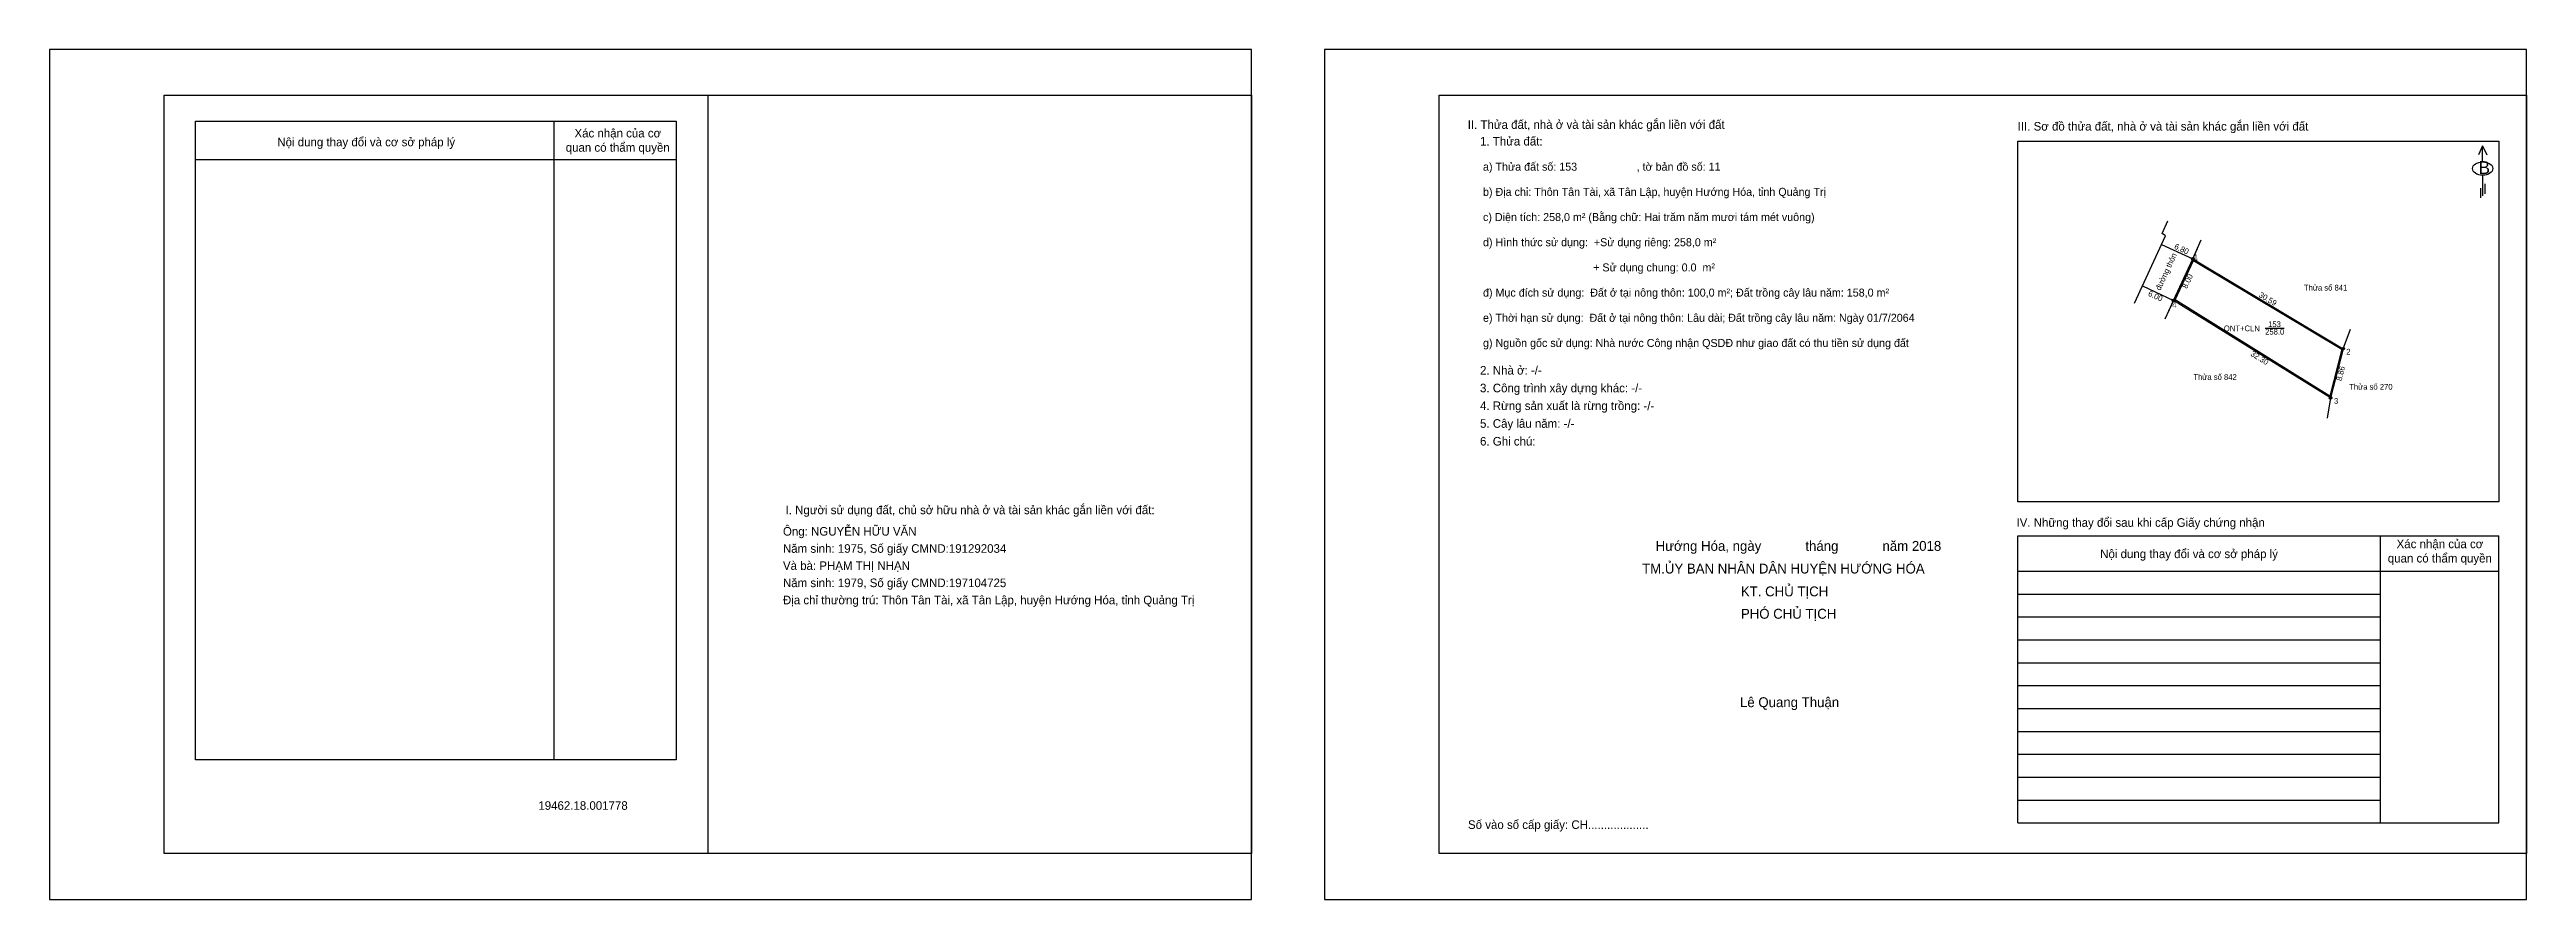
# Model space of a CAD drawing. Extents: x 547221 to 547653, y 1837386 to 1837534.
import ezdxf

# ---------------------------------------------------------------- set-up
doc = ezdxf.new("R2010")
doc.units = 0
for name, color, linetype in [('CanhThua', 7, 'Continuous'), ('ChieuDaiCanhThua', 7, 'Continuous'), ('Khung', 7, 'Continuous'), ('KhungInTrang1', 7, 'Continuous'), ('KhungInTrang2', 7, 'Continuous'), ('Level 1', 7, 'Continuous'), ('Level 2', 7, 'Continuous'), ('Level 23', 7, 'Continuous'), ('MocDinhThua', 7, 'Continuous'), ('NhanDiaChinhThua', 7, 'Continuous'), ('ON', 7, 'Continuous'), ('RauThua', 7, 'Continuous'), ('SoHieuDinhThua', 7, 'Continuous'), ('Template', 7, 'Continuous'), ('ThongTin', 7, 'Continuous')]:
    doc.layers.add(name, color=color, linetype=linetype)

msp = doc.modelspace()

# ---------------------------------------------------------------- linework, layer by layer
at = {"layer": 'CanhThua'}
for p, q in [((547591.79, 1837490.5), (547595.16, 1837497.76)), ((547591.79, 1837490.5), (547595.16, 1837497.76)), ((547595.16, 1837497.76), (547621.42, 1837482.07)), ((547619.24, 1837473.48), (547591.79, 1837490.5)), ((547621.42, 1837482.07), (547619.24, 1837473.48))]:
    msp.add_line(p, q, dxfattribs=at)
at = {"layer": 'ChieuDaiCanhThua'}
for p, q in [((547589.71, 1837500.29), (547595.16, 1837497.76)), ((547586.35, 1837493.03), (547591.79, 1837490.5))]:
    msp.add_line(p, q, dxfattribs=at)
at = {"layer": 'Khung'}
for p, q in [((547463.45, 1837526.34), (547653.45, 1837526.34)), ((547463.45, 1837393.84), (547463.45, 1837526.34)), ((547564.6, 1837455.3), (547564.6, 1837518.35)), ((547564.6, 1837518.35), (547648.6, 1837518.35)), ((547648.6, 1837518.35), (547648.6, 1837455.3)), ((547648.6, 1837455.3), (547564.6, 1837455.3))]:
    msp.add_line(p, q, dxfattribs=at)
msp.add_lwpolyline([(547430.66, 1837393.85), (547240.66, 1837393.85), (547240.66, 1837526.35), (547430.66, 1837526.35)], close=True, dxfattribs=at)
for points in [[(547335.66, 1837526.35), (547335.66, 1837393.85)], [(547653.45, 1837526.34), (547653.45, 1837393.84), (547463.45, 1837393.84)]]:
    msp.add_lwpolyline(points, dxfattribs=at)
at = {"layer": 'KhungInTrang1'}
msp.add_lwpolyline([(547220.66, 1837534.34), (547220.66, 1837385.84), (547430.66, 1837385.84), (547430.66, 1837534.34)], close=True, dxfattribs=at)
at = {"layer": 'KhungInTrang2'}
msp.add_lwpolyline([(547443.45, 1837534.34), (547443.45, 1837385.84), (547653.45, 1837385.84), (547653.45, 1837534.34)], close=True, dxfattribs=at)
at = {"layer": 'Level 1'}
msp.add_lwpolyline([(547584.97, 1837490.05), (547590.4, 1837501.78), (547589.78, 1837502.2), (547590.8, 1837504.41)], dxfattribs=at)
at = {"layer": 'Level 2'}
msp.add_lwpolyline([(547621.19, 1837481.97), (547619.12, 1837473.8), (547592.05, 1837490.58), (547595.25, 1837497.47)], close=True, dxfattribs=at)
at = {"layer": 'Level 23'}
for p, q in [((547595.16, 1837497.76), (547595.96, 1837499.58)), ((547590.95, 1837488.67), (547591.79, 1837490.5))]:
    msp.add_line(p, q, dxfattribs=at)
at = {"layer": 'MocDinhThua'}
for centre in [(547595.16, 1837497.76), (547591.79, 1837490.5), (547621.42, 1837482.07), (547619.24, 1837473.48)]:
    msp.add_circle(centre, 0.233, dxfattribs=at)
at = {"layer": 'NhanDiaChinhThua'}
msp.add_line((547607.79, 1837485.67), (547611.11, 1837485.67), dxfattribs=at)
at = {"layer": 'ON'}
for p, q in [((547246.16, 1837521.84), (547330.16, 1837521.84)), ((547246.16, 1837410.23), (547246.16, 1837521.84)), ((547330.16, 1837521.84), (547330.16, 1837410.23)), ((547246.16, 1837515.14), (547330.16, 1837515.14)), ((547564.6, 1837449.38), (547648.6, 1837449.38)), ((547627.87, 1837449.38), (547627.87, 1837399.22)), ((547564.6, 1837443.2), (547648.6, 1837443.2)), ((547564.6, 1837439.2), (547627.87, 1837439.2)), ((547564.6, 1837435.2), (547627.87, 1837435.2)), ((547564.6, 1837431.2), (547627.87, 1837431.2)), ((547564.6, 1837427.2), (547627.87, 1837427.2)), ((547564.6, 1837423.2), (547627.87, 1837423.2)), ((547564.6, 1837419.2), (547627.87, 1837419.2)), ((547564.6, 1837415.2), (547627.87, 1837415.2)), ((547564.6, 1837411.2), (547627.87, 1837411.2)), ((547564.6, 1837407.2), (547627.87, 1837407.2)), ((547564.6, 1837403.2), (547627.87, 1837403.2))]:
    msp.add_line(p, q, dxfattribs=at)
for points in [[(547308.8, 1837521.84), (547308.8, 1837410.23)], [(547564.6, 1837399.22), (547564.6, 1837449.38)], [(547648.6, 1837399.22), (547648.6, 1837449.38)], [(547330.16, 1837410.23), (547246.16, 1837410.23)]]:
    msp.add_lwpolyline(points, dxfattribs=at)
at = {"layer": 'RauThua'}
for p, q in [((547595.16, 1837497.76), (547596.61, 1837501.08)), ((547591.79, 1837490.5), (547590.27, 1837487.21)), ((547621.42, 1837482.07), (547622.71, 1837485.46)), ((547619.24, 1837473.48), (547618.63, 1837469.91))]:
    msp.add_line(p, q, dxfattribs=at)
at = {"layer": 'Template'}
for p, q in [((547645.78, 1837517.54), (547645.06, 1837515.95)), ((547645.78, 1837514.72), (547645.78, 1837517.54)), ((547645.78, 1837517.54), (547646.51, 1837515.95)), ((547645.42, 1837510.14), (547645.42, 1837508.4)), ((547645.8, 1837512.37), (547645.8, 1837508.8)), ((547646.2, 1837510.88), (547646.2, 1837509.14)), ((547564.6, 1837399.22), (547648.6, 1837399.22))]:
    msp.add_line(p, q, dxfattribs=at)
msp.add_ellipse((547645.8, 1837513.54), major_axis=(1.78, 0), ratio=0.655849, dxfattribs=at)

# ---------------------------------------------------------------- texts
at = {"layer": 'ChieuDaiCanhThua'}
for s, rotation, p in [('6.80', 335.0999, (547591.81, 1837499.59)), ('6.00', 335.0999, (547587.24, 1837491.37)), ('8.00', 65.0999, (547594.13, 1837492.47)), ('30.59', 329.1422, (547606.57, 1837491.19)), ('32.30', 328.2063, (547605.14, 1837480.92)), ('8.86', 75.7818, (547621.14, 1837476.35))]:
    msp.add_text(s, height=1, rotation=rotation, dxfattribs=at).set_placement(p)
at = {"layer": 'Level 1'}
msp.add_text('đường thôn', height=1, rotation=65.0999, dxfattribs=at).set_placement((547589.47, 1837492.16))
at = {"layer": 'NhanDiaChinhThua'}
for s, p in [('Thửa số 841', (547614.56, 1837492.23)), ('ONT+CLN', (547600.58, 1837485.12)), ('258.0', (547607.79, 1837484.53)), ('153', (547608.31, 1837485.85)), ('Thửa số 842', (547595.25, 1837476.62)), ('Thửa số 270', (547622.47, 1837474.91))]:
    msp.add_text(s, height=1, dxfattribs=at).set_placement(p)
at = {"layer": 'ON'}
for s, height, p in [('Nội dung thay đổi và cơ sở pháp lý', 1.5, (547260.46, 1837517.43)), ('quan có thẩm quyền', 1.5, (547310.85, 1837516.48)), ('Xác nhận của cơ ', 1.5, (547312.38, 1837518.98)), ('I. Người sử dụng đất, chủ sở hữu nhà ở và tài sản khác gắn liền với đất:', 1.5, (547349.26, 1837453.15)), ('IV. Những thay đổi sau khi cấp Giấy chứng nhận', 1.5, (547564.35, 1837450.95)), ('Xác nhận của cơ ', 1.5, (547630.76, 1837447.21)), ('Nội dung thay đổi và cơ sở pháp lý', 1.5, (547578.97, 1837445.48)), ('quan có thẩm quyền', 1.5, (547629.23, 1837444.71)), ('Lê Quang Thuận', 1.7268, (547516.03, 1837419.44))]:
    msp.add_text(s, height=height, dxfattribs=at).set_placement(p)
at = {"layer": 'SoHieuDinhThua'}
for s, p in [('1', (547595.31, 1837497.53)), ('4', (547591.55, 1837489.23)), ('2', (547621.97, 1837481.04)), ('3', (547619.83, 1837472.44))]:
    msp.add_text(s, height=1, dxfattribs=at).set_placement(p)
at = {"layer": 'Template'}
for s, height, p in [('II. Thửa đất, nhà ở và tài sản khác gắn liền với đất', 1.5, (547468.46, 1837520.48)), ('III. Sơ đồ thửa đất, nhà ở và tài sản khác gắn liền với đất', 1.5, (547564.55, 1837520.18)), ('B', 2.25, (547645.08, 1837512.59)), ('Hướng Hóa, ngày            tháng            năm 2018', 1.7268, (547501.29, 1837446.75)), ('TM.ỦY BAN NHÂN DÂN HUYỆN HƯỚNG HÓA', 1.7268, (547498.93, 1837442.79)), ('KT. CHỦ TỊCH', 1.7268, (547516.19, 1837438.8)), ('PHÓ CHỦ TỊCH', 1.7268, (547516.19, 1837434.89)), ('19462.18.001778', 1.5, (547306.07, 1837401.5)), ('Số vào sổ cấp giấy: CH...................', 1.5, (547468.51, 1837398.16))]:
    msp.add_text(s, height=height, dxfattribs=at).set_placement(p)
at = {"layer": 'ThongTin'}
for s, height, p in [('1. Thửa đất: ', 1.5, (547470.61, 1837517.57)), (' a) Thửa đất số: 153                    , tờ bản đồ số: 11', 1.4, (547470.61, 1837513.17)), (' b) Địa chỉ: Thôn Tân Tài, xã Tân Lập, huyện Hướng Hóa, tỉnh Quảng Trị', 1.4, (547470.61, 1837508.77)), (' c) Diện tích: 258,0 m² (Bằng chữ: Hai trăm năm mươi tám mét vuông)', 1.4, (547470.61, 1837504.37)), (' d) Hình thức sử dụng:  +Sử dụng riêng: 258,0 m²', 1.4, (547470.61, 1837499.97)), ('                                      + Sử dụng chung: 0.0  m²', 1.4, (547470.61, 1837495.57)), (' đ) Mục đích sử dụng:  Đất ở tại nông thôn: 100,0 m²; Đất trồng cây lâu năm: 158,0 m²', 1.4, (547470.61, 1837491.17)), (' e) Thời hạn sử dụng:  Đất ở tại nông thôn: Lâu dài; Đất trồng cây lâu năm: Ngày 01/7/2064', 1.4, (547470.61, 1837486.77)), (' g) Nguồn gốc sử dụng: Nhà nước Công nhận QSDĐ như giao đất có thu tiền sử dụng đất', 1.4, (547470.61, 1837482.37)), ('2. Nhà ở: -/-', 1.5, (547470.61, 1837477.55)), ('3. Công trình xây dựng khác: -/-', 1.5, (547470.61, 1837474.45)), ('4. Rừng sản xuất là rừng trồng: -/-', 1.5, (547470.61, 1837471.35)), ('5. Cây lâu năm: -/-', 1.5, (547470.61, 1837468.25)), ('6. Ghi chú:', 1.5, (547470.61, 1837465.15)), ('Ông: NGUYỄN HỮU VĂN', 1.5, (547348.81, 1837449.41)), ('Và bà: PHẠM THỊ NHẠN', 1.5, (547348.81, 1837443.41)), ('Năm sinh: 1975, Số giấy CMND:191292034', 1.5, (547348.81, 1837446.41)), ('Năm sinh: 1979, Số giấy CMND:197104725', 1.5, (547348.81, 1837440.41)), ('Địa chỉ thường trú: Thôn Tân Tài, xã Tân Lập, huyện Hướng Hóa, tỉnh Quảng Trị', 1.5, (547348.81, 1837437.41))]:
    msp.add_text(s, height=height, dxfattribs=at).set_placement(p)

doc.saveas('drawing.dxf')
